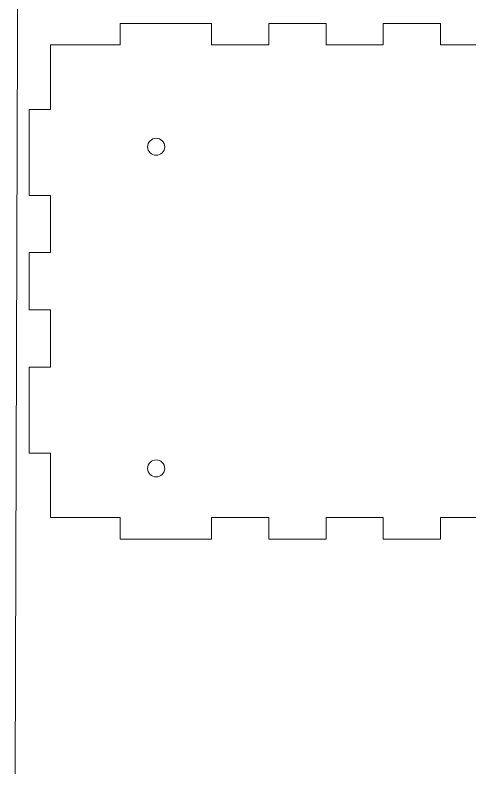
# Model space of a CAD drawing. Header units: inches. Extents: x -11.8 to 10.7, y -6 to 6.
# Drawn here: x 2.101 to 4.83, y -6 to -1.45 of the extents above; entities that cross this region are included whole.
import ezdxf

# ---------------------------------------------------------------- set-up
doc = ezdxf.new("R2010")
doc.units = ezdxf.units.IN
doc.header["$MEASUREMENT"] = 0
doc.layers.add('Layer 1', color=7, linetype='Continuous', plot=False)

msp = doc.modelspace()

# ---------------------------------------------------------------- linework, layer by layer
at = {"layer": 'Layer 1', "color": 250, "lineweight": 9}
msp.add_open_spline([(2.1393, 6), (2.1393, 6), (2.1007, -6), (2.1007, -6)], degree=3, dxfattribs=at)
at = {"layer": 'Layer 1', "lineweight": 9}
for points in [[(3.2796, -1.5001), (3.2796, -1.5001), (2.732, -1.5001), (2.732, -1.5001)], [(2.732, -1.5001), (2.732, -1.5001), (2.732, -1.6289), (2.732, -1.6289)], [(3.2796, -1.6289), (3.2796, -1.6289), (3.2796, -1.5001), (3.2796, -1.5001)], [(3.9668, -1.5001), (3.9668, -1.5001), (3.6232, -1.5001), (3.6232, -1.5001)], [(3.6232, -1.5001), (3.6232, -1.5001), (3.6232, -1.6289), (3.6232, -1.6289)], [(3.9668, -1.6289), (3.9668, -1.6289), (3.9668, -1.5001), (3.9668, -1.5001)], [(4.654, -1.5001), (4.654, -1.5001), (4.3104, -1.5001), (4.3104, -1.5001)], [(4.3104, -1.5001), (4.3104, -1.5001), (4.3104, -1.6289), (4.3104, -1.6289)], [(4.654, -1.6289), (4.654, -1.6289), (4.654, -1.5001), (4.654, -1.5001)], [(2.732, -1.6289), (2.732, -1.6289), (2.3132, -1.6289), (2.3132, -1.6289)], [(2.3132, -1.6289), (2.3132, -1.6289), (2.3132, -2.0155), (2.3132, -2.0155)], [(3.6232, -1.6289), (3.6232, -1.6289), (3.2796, -1.6289), (3.2796, -1.6289)], [(4.3104, -1.6289), (4.3104, -1.6289), (3.9668, -1.6289), (3.9668, -1.6289)], [(4.9976, -1.6289), (4.9976, -1.6289), (4.654, -1.6289), (4.654, -1.6289)], [(2.3132, -2.0155), (2.3132, -2.0155), (2.1844, -2.0155), (2.1844, -2.0155)], [(2.1844, -2.0155), (2.1844, -2.0155), (2.1844, -2.5309), (2.1844, -2.5309)], [(2.1844, -2.5309), (2.1844, -2.5309), (2.3132, -2.5309), (2.3132, -2.5309)], [(2.3132, -2.5309), (2.3132, -2.5309), (2.3132, -2.8744), (2.3132, -2.8744)], [(2.3132, -2.8744), (2.3132, -2.8744), (2.1844, -2.8744), (2.1844, -2.8744)], [(2.1844, -2.8744), (2.1844, -2.8744), (2.1844, -3.218), (2.1844, -3.218)], [(2.1844, -3.218), (2.1844, -3.218), (2.3132, -3.218), (2.3132, -3.218)], [(2.3132, -3.218), (2.3132, -3.218), (2.3132, -3.5616), (2.3132, -3.5616)], [(2.3132, -3.5616), (2.3132, -3.5616), (2.1844, -3.5616), (2.1844, -3.5616)], [(2.1844, -3.5616), (2.1844, -3.5616), (2.1844, -4.077), (2.1844, -4.077)], [(2.1844, -4.077), (2.1844, -4.077), (2.3132, -4.077), (2.3132, -4.077)], [(2.3132, -4.077), (2.3132, -4.077), (2.3132, -4.4636), (2.3132, -4.4636)], [(2.3132, -4.4636), (2.3132, -4.4636), (2.732, -4.4636), (2.732, -4.4636)], [(2.732, -4.4636), (2.732, -4.4636), (2.732, -4.5924), (2.732, -4.5924)], [(3.2796, -4.5924), (3.2796, -4.5924), (3.2796, -4.4636), (3.2796, -4.4636)], [(3.2796, -4.4636), (3.2796, -4.4636), (3.6232, -4.4636), (3.6232, -4.4636)], [(3.6232, -4.4636), (3.6232, -4.4636), (3.6232, -4.5924), (3.6232, -4.5924)], [(3.9668, -4.5924), (3.9668, -4.5924), (3.9668, -4.4636), (3.9668, -4.4636)], [(3.9668, -4.4636), (3.9668, -4.4636), (4.3104, -4.4636), (4.3104, -4.4636)], [(4.3104, -4.4636), (4.3104, -4.4636), (4.3104, -4.5924), (4.3104, -4.5924)], [(4.654, -4.5924), (4.654, -4.5924), (4.654, -4.4636), (4.654, -4.4636)], [(4.654, -4.4636), (4.654, -4.4636), (4.9976, -4.4636), (4.9976, -4.4636)], [(2.732, -4.5924), (2.732, -4.5924), (3.2796, -4.5924), (3.2796, -4.5924)], [(3.6232, -4.5924), (3.6232, -4.5924), (3.9668, -4.5924), (3.9668, -4.5924)], [(4.3104, -4.5924), (4.3104, -4.5924), (4.654, -4.5924), (4.654, -4.5924)]]:
    msp.add_open_spline(points, degree=3, dxfattribs=at)
for points in [[(2.9982, -2.2392), (2.9982, -2.2674), (2.9753, -2.2903), (2.9471, -2.2903), (2.9188, -2.2903), (2.8959, -2.2674), (2.8959, -2.2392), (2.8959, -2.2109), (2.9188, -2.188), (2.9471, -2.188), (2.9753, -2.188), (2.9982, -2.2109), (2.9982, -2.2392)], [(2.9982, -4.1683), (2.9982, -4.1966), (2.9753, -4.2195), (2.9471, -4.2195), (2.9188, -4.2195), (2.8959, -4.1966), (2.8959, -4.1683), (2.8959, -4.14), (2.9188, -4.1171), (2.9471, -4.1171), (2.9753, -4.1171), (2.9982, -4.14), (2.9982, -4.1683)]]:
    msp.add_open_spline(points, degree=3, knots=[0, 0, 0, 0, 0.25, 0.25, 0.25, 0.5, 0.5, 0.5, 0.75, 0.75, 0.75, 1, 1, 1, 1], dxfattribs=at)

doc.saveas('drawing.dxf')
